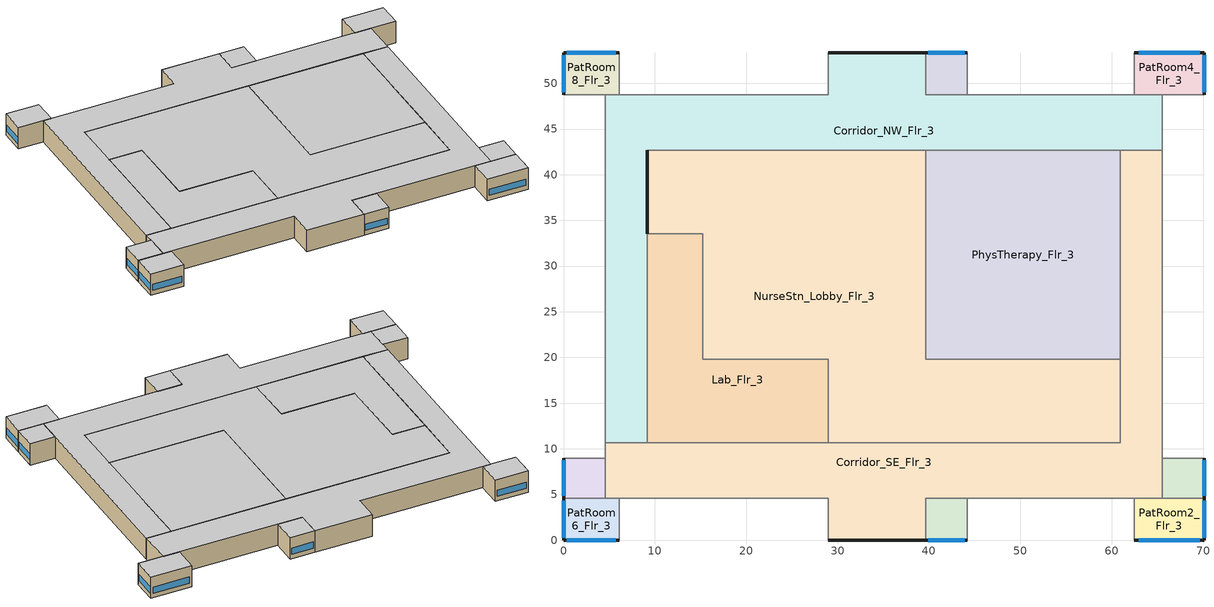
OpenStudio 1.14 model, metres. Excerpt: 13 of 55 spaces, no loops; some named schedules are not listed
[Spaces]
PatRoom5_Mult10_Flr_3
 floor adiabatic (Floor Adiabatic construction): 44.2,53.34 44.2,48.77 39.62,48.77 39.62,53.34 z8.54
 wall outside: 44.2,53.34 39.62,53.34 z8.54:12.8
 wall to Corridor_NW_Flr_3: 39.62,53.34 39.62,48.77 z8.54:12.8
 wall adiabatic (Wall Adiabatic construction): 39.62,48.77 44.2,48.77 44.2,53.34 z8.54:12.8
 window: 43.92,53.34 39.9,53.34 z9.45:10.67
 ceiling to PatRoom5_Mult10_Flr_4: 44.2,48.77 44.2,53.34 39.62,53.34 39.62,48.77 z12.8
Corridor_SE_Flr_3
 floor adiabatic (Floor Adiabatic construction): 65.53,42.67 65.53,4.57 39.62,4.57 39.62,0 28.96,0 28.96,4.57 4.57,4.57 4.57,10.67 60.96,10.67 60.96,42.67 z8.54
 wall outside: 28.96,0 39.62,0 z8.54:12.8
 wall adiabatic (Wall Adiabatic construction): 4.57,10.67 4.57,4.57 28.96,4.57 28.96,0 / 39.62,4.57 65.53,4.57 65.53,42.67 z8.54:12.8
 wall to Corridor_NW_Flr_3: 65.53,42.67 60.96,42.67 / 9.14,10.67 4.57,10.67 z8.54:12.8
 wall to NurseStn_Lobby_Flr_3: 60.96,19.81 60.96,10.67 28.96,10.67 z8.54:12.8
 wall to PhysTherapy_Flr_3: 60.96,42.67 60.96,19.81 z8.54:12.8
 wall to PatRoom1_Mult10_Flr_3: 39.62,0 39.62,4.57 z8.54:12.8
 wall to Lab_Flr_3: 28.96,10.67 9.14,10.67 z8.54:12.8
 ceiling to Corridor_SE_Flr_4: 39.62,0 39.62,4.57 65.53,4.57 65.53,42.67 60.96,42.67 60.96,10.67 4.57,10.67 4.57,4.57 28.96,4.57 28.96,0 z12.8
PatRoom1_Mult10_Flr_3
 floor adiabatic (Floor Adiabatic construction): 44.2,4.57 44.2,0 39.62,0 39.62,4.57 z8.54
 wall outside: 39.62,0 44.2,0 z8.54:12.8
 wall adiabatic (Wall Adiabatic construction): 44.2,0 44.2,4.57 39.62,4.57 z8.54:12.8
 window: 39.9,0 43.92,0 z9.45:10.67
 ceiling to PatRoom1_Mult10_Flr_4: 44.2,0 44.2,4.57 39.62,4.57 39.62,0 z12.8
PatRoom6_Flr_3
 floor adiabatic (Floor Adiabatic construction): 6.1,4.57 6.1,0 0,0 0,4.57 z8.54
 wall outside: 0,4.57 0,0 6.1,0 z8.54:12.8
 wall adiabatic (Wall Adiabatic construction): 6.1,0 6.1,4.57 0,4.57 z8.54:12.8
 window: 0.37,0 5.73,0 / 0,4.3 0,0.27 z9.45:10.67
 ceiling to PatRoom6_Flr_4: 6.1,0 6.1,4.57 0,4.57 0,0 z12.8
PatRoom4_Flr_3
 floor adiabatic (Floor Adiabatic construction): 70.1,53.34 70.1,48.77 62.48,48.77 62.48,53.34 z8.54
 wall outside: 70.1,48.77 70.1,53.34 62.48,53.34 z8.54:12.8
 wall adiabatic (Wall Adiabatic construction): 62.48,53.34 62.48,48.77 70.1,48.77 z8.54:12.8
 window: 69.65,53.34 62.94,53.34 / 70.1,49.04 70.1,53.07 z9.45:10.67
 ceiling to PatRoom4_Flr_4: 70.1,48.77 70.1,53.34 62.48,53.34 62.48,48.77 z12.8
PatRoom7_Mult10_Flr_3
 floor adiabatic (Floor Adiabatic construction): 4.57,8.99 4.57,4.57 0,4.57 0,8.99 z8.54
 wall outside: 0,8.99 0,4.57 z8.54:12.8
 wall adiabatic (Wall Adiabatic construction): 0,4.57 4.57,4.57 4.57,8.99 0,8.99 z8.54:12.8
 window: 0,8.73 0,4.84 z9.45:10.67
 ceiling to PatRoom7_Mult10_Flr_4: 4.57,4.57 4.57,8.99 0,8.99 0,4.57 z12.8
PatRoom2_Flr_3
 floor adiabatic (Floor Adiabatic construction): 70.1,4.57 70.1,0 62.48,0 62.48,4.57 z8.54
 wall outside: 62.48,0 70.1,0 70.1,4.57 z8.54:12.8
 wall adiabatic (Wall Adiabatic construction): 70.1,4.57 62.48,4.57 62.48,0 z8.54:12.8
 window: 70.1,0.27 70.1,4.3 / 62.94,0 69.65,0 z9.45:10.67
 ceiling to PatRoom2_Flr_4: 70.1,0 70.1,4.57 62.48,4.57 62.48,0 z12.8
Corridor_NW_Flr_3
 floor adiabatic (Floor Adiabatic construction): 39.62,53.34 39.62,48.77 65.53,48.77 65.53,42.67 9.14,42.67 9.14,10.67 4.57,10.67 4.57,48.77 28.96,48.77 28.96,53.34 z8.54
 wall outside: 9.14,33.58 9.14,42.67 / 39.62,53.34 28.96,53.34 z8.54:12.8
 wall to NurseStn_Lobby_Flr_3: 9.14,42.67 39.62,42.67 z8.54:12.8
 wall adiabatic (Wall Adiabatic construction): 28.96,53.34 28.96,48.77 4.57,48.77 4.57,10.67 / 65.53,42.67 65.53,48.77 39.62,48.77 z8.54:12.8
 wall to PhysTherapy_Flr_3: 39.62,42.67 60.96,42.67 z8.54:12.8
 wall to Lab_Flr_3: 9.14,10.67 9.14,33.58 z8.54:12.8
 ceiling to Corridor_NW_Flr_4: 9.14,10.67 9.14,42.67 65.53,42.67 65.53,48.77 39.62,48.77 39.62,53.34 28.96,53.34 28.96,48.77 4.57,48.77 4.57,10.67 z12.8
PatRoom8_Flr_3
 floor to IC_PatRoom2_Flr_2: 6.1,53.34 6.1,48.77 0,48.77 0,53.34 z8.54
 wall outside: 6.1,53.34 0,53.34 0,48.77 z8.54:12.8
 wall adiabatic (Wall Adiabatic construction): 0,48.77 6.1,48.77 6.1,53.34 z8.54:12.8
 window: 5.73,53.34 0.37,53.34 / 0,53.07 0,49.04 z9.45:10.67
 ceiling to PatRoom8_Flr_4: 6.1,48.77 6.1,53.34 0,53.34 0,48.77 z12.8
Lab_Flr_3
 floor adiabatic (Floor Adiabatic construction): 15.24,33.53 15.24,19.81 28.96,19.81 28.96,10.67 9.14,10.67 9.14,33.53 z8.54
 wall to NurseStn_Lobby_Flr_3: 28.96,10.67 28.96,19.81 15.24,19.81 15.24,33.53 9.14,33.53 z8.54:12.8
 ceiling to Lab_Flr_4: 28.96,10.67 28.96,19.81 15.24,19.81 15.24,33.53 9.14,33.53 9.14,10.67 z12.8
PhysTherapy_Flr_3
 floor adiabatic (Floor Adiabatic construction): 60.96,42.67 60.96,19.81 39.62,19.81 39.62,42.67 z8.54
 wall to NurseStn_Lobby_Flr_3: 39.62,42.67 39.62,19.81 60.96,19.81 z8.54:12.8
 ceiling to Radiology_Flr_4: 60.96,19.81 60.96,42.67 39.62,42.67 39.62,19.81 z12.8
NurseStn_Lobby_Flr_3
 floor adiabatic (Floor Adiabatic construction): 39.62,42.67 39.62,19.81 60.96,19.81 60.96,10.67 28.96,10.67 28.96,19.81 15.24,19.81 15.24,33.53 9.14,33.53 9.14,42.67 z8.54
 wall outside: 9.14,42.67 9.14,33.53 z8.54:12.8
 ceiling to NurseStn_Lobby_Flr_4: 60.96,10.67 60.96,19.81 39.62,19.81 39.62,42.67 9.14,42.67 9.14,33.53 15.24,33.53 15.24,19.81 28.96,19.81 28.96,10.67 z12.8
PatRoom3_Mult10_Flr_3
 floor adiabatic (Floor Adiabatic construction): 70.1,8.99 70.1,4.57 65.53,4.57 65.53,8.99 z8.54
 wall outside: 70.1,4.57 70.1,8.99 z8.54:12.8
 wall adiabatic (Wall Adiabatic construction): 70.1,8.99 65.53,8.99 65.53,4.57 70.1,4.57 z8.54:12.8
 window: 70.1,4.84 70.1,8.73 z9.45:10.67
 ceiling to PatRoom3_Mult10_Flr_4: 70.1,4.57 70.1,8.99 65.53,8.99 65.53,4.57 z12.8
[ClimateZones]
Climate Zone Institution Name 1=ASHRAE; Climate Zone Document Name 1=ANSI/ASHRAE Standard 169; Climate Zone Document Year 1=2006; Climate Zone Value 1=3C; Climate Zone Institution Name 2=CEC; Climate Zone Document Name 2=California Climate Zone Descriptions; Climate Zone Document Year 2=1995
[Building]
90.1-2013-Hospital-ASHRAE 169-3C created: 2018-06-09 02:10:16 -0700: Default Construction Set=90.1-2013 - Hospital - ASHRAE 169-3C; Standards Building Type=Hospital
[Site]
San Francisco Intl Ap_CA_USA: Latitude {deg}=37.62; Longitude {deg}=-122.4; Time Zone {hr}=-8; Elevation {m}=2; Terrain=City
[Site:GroundTemperature:BuildingSurface]
19.527, 19.502, 19.536, 19.598, 20.002, 21.64, 22.225, 22.375, 21.449, 20.121, 19.802, 19.633
[Site:WaterMainsTemperature]
Calculation Method=Correlation; Annual Average Outdoor Air Temperature {C}=13.7833; Maximum Difference In Monthly Average Outdoor Air Temperatures {deltaC}=7.1
[SizingPeriod:DesignDay] Barometric Pressure {Pa}=101301; Sky Clearness=0; Rain Indicator=0; Snow Indicator=0; Day of Month=21; Daylight Saving Time Indicator=0; Humidity Indicating Type=Wetbulb; Dry-Bulb Temperature Range Modifier Type=DefaultMultipliers
Name | Maximum Dry-Bulb Temperature {C} | Daily Dry-Bulb Temperature Range {deltaC} | Humidity Indicating Conditions at Maximum Dry-Bulb | Wind Speed {m/s} | Wind Direction {deg} | Month | Day Type | Solar Model Indicator | ASHRAE Taub | ASHRAE Taud
San Francisco Intl Ap Ann Htg 99.6% Condns DB | 3.8 | 0 | 3.8 | 2.2 | 150 | 1 | WinterDesignDay | ASHRAEClearSky
San Francisco Intl Ap Ann Clg .4% Condns DB=>MWB | 28.3 | 8.5 | 17.2 | 5.9 | 310 | 8 | SummerDesignDay | ASHRAETau | 0.365 | 2.435
[Material:NoMass] Thermal Absorptance=0.9; Solar Absorptance=0.7
Name | Roughness | Thermal Resistance {m2-K/W} | Visible Absorptance
CP02 CARPET PAD | VeryRough | 0.21648 | 0.8
Nonres_Floor_Insulation | MediumSmooth | 2.88292 | 0.7
Typical Insulation R-10.94; Typical Insulation R-10.94 1 | Smooth | 1.92744 | 0.7
Typical Carpet Pad | Smooth | 0.21648 | 0.8
Typical Insulation R-5.74 | Smooth | 1.01115 | 0.7
Typical Insulation R-24.52; Typical Insulation R-24.52 1 | Smooth | 4.31889 | 0.7
Typical Insulation R-0.58; Typical Insulation R-0.58 1 | Smooth | 0.101875 | 0.7
Typical Insulation R-1.15; Typical Insulation R-1.15 1 | Smooth | 0.202527 | 0.7
Typical Insulation R-7.23 | Smooth | 1.27273 | 0.7
[Material]
Name | Roughness | Thickness {m} | Conductivity {W/m-K} | Density {kg/m3} | Specific Heat {J/kg-K} | Thermal Absorptance | Solar Absorptance | Visible Absorptance
100mm Normalweight concrete floor | MediumSmooth | 0.1016 | 2.31 | 2322 | 832
G01 13mm gypsum board | Smooth | 0.0127 | 0.16 | 800 | 1090 | 0.9 | 0.7 | 0.5
4 in. Normalweight Concrete Floor | MediumRough | 0.1016 | 2.31 | 2322 | 832 | 0.9 | 0.7 | 0.7
1IN Stucco | Smooth | 0.0253 | 0.6918 | 1858 | 837 | 0.9 | 0.7 | 0.92
8IN CONCRETE HW RefBldg | Rough | 0.2032 | 1.311 | 2240 | 836.8 | 0.9 | 0.7 | 0.7
1/2IN Gypsum | Smooth | 0.0127 | 0.16 | 784.9 | 830 | 0.9 | 0.4 | 0.4
Roof Membrane - Highly Reflective | VeryRough | 0.0095 | 0.16 | 1121.29 | 1460 | 0.75 | 0.45 | 0.7
Metal Roof Surface; F08 Metal surface | Smooth | 0.0008 | 45.28 | 7824 | 500 | 0.9 | 0.7 | 0.7
8 in. Normalweight Concrete Floor | MediumRough | 0.2032 | 2.31 | 2322 | 832 | 0.9 | 0.7 | 0.7
8 in. Concrete Block Basement Wall | MediumRough | 0.2032 | 1.326 | 1842 | 912 | 0.9 | 0.7 | 0.7
G05 25mm wood | MediumSmooth | 0.0254 | 0.15 | 608 | 1630 | 0.9 | 0.5 | 0.5
Std Wood 6inch | MediumSmooth | 0.15 | 0.12 | 540 | 1210 | 0.9 | 0.7 | 0.7
[Construction]
Floor Adiabatic construction: CP02 CARPET PAD, 100mm Normalweight concrete floor, Nonres_Floor_Insulation
Wall Adiabatic construction; Typical Interior Wall: G01 13mm gypsum board, G01 13mm gypsum board
Typical Insulated Exterior Mass Floor R-13.51: Typical Insulation R-10.94, 4 in. Normalweight Concrete Floor, Typical Carpet Pad
Typical Insulated Exterior Mass Wall R-8.13: 1IN Stucco, 8IN CONCRETE HW RefBldg, Typical Insulation R-5.74, 1/2IN Gypsum
Typical IEAD Roof - Highly Reflective R-25.64: Roof Membrane - Highly Reflective, Typical Insulation R-24.52, Metal Roof Surface
Typical Interior Floor: 100mm Normalweight concrete floor, CP02 CARPET PAD
Typical Interior Ceiling: CP02 CARPET PAD, 100mm Normalweight concrete floor
Typical Insulated Carpeted 8in Slab Floor: 8 in. Normalweight Concrete Floor, Typical Carpet Pad
Typical Insulated Basement Mass Wall: 8 in. Concrete Block Basement Wall
U 0.55 SHGC 0.25: Glass_2175_LayerAvg, Gap_1_W_0_0032, Glass_2022F_LayerAvg
Typical Insulated Metal Door R-1.43: F08 Metal surface, Typical Insulation R-0.58
Typical Overhead Door R-2.0: Typical Insulation R-1.15
Window_U_0.55_SHGC_0.35_Skylight_Frame_Width_0.709_in: Glass_2052_LayerAvg, Gap_1_W_0_0038, Glass_2027F_LayerAvg
Typical Interior Window: Clear 3mm
Typical Interior Door; Typical Interior Partition: G05 25mm wood
Typical Insulated Exterior Mass Floor R-13.51 1: Typical Insulation R-10.94 1, 4 in. Normalweight Concrete Floor, Typical Carpet Pad
Typical Insulated Exterior Mass Wall R-9.62: 1IN Stucco, 8IN CONCRETE HW RefBldg, Typical Insulation R-7.23, 1/2IN Gypsum
Typical IEAD Roof - Highly Reflective R-25.64 1: Roof Membrane - Highly Reflective, Typical Insulation R-24.52 1, Metal Roof Surface
Typical Insulated Metal Door R-1.43 1: F08 Metal surface, Typical Insulation R-0.58 1
Typical Overhead Door R-2.0 1: Typical Insulation R-1.15 1
InteriorFurnishings: Std Wood 6inch
[DefaultConstructionSet] Interior Partition Construction=Typical Interior Partition
Name | Default Exterior Surface Constructions | Default Interior Surface Constructions | Default Ground Contact Surface Constructions | Default Exterior SubSurface Constructions | Default Interior SubSurface Constructions
90.1-2013 - Hospital - ASHRAE 169-3C | Default Surface Constructions 1 | Default Surface Constructions 2 | Default Surface Constructions 3 | Default Sub Surface Constructions 1 | Default Sub Surface Constructions 2
90.1-2013 - Hospital - PatRoom - ASHRAE 169-3C | Default Surface Constructions 4 | Default Surface Constructions 5 | Default Surface Constructions 6 | Default Sub Surface Constructions 3 | Default Sub Surface Constructions 4
[DefaultSurfaceConstructions]
Name | Floor Construction | Wall Construction | Roof Ceiling Construction
Default Surface Constructions 1 | Typical Insulated Exterior Mass Floor R-13.51 | Typical Insulated Exterior Mass Wall R-8.13 | Typical IEAD Roof - Highly Reflective R-25.64
Default Surface Constructions 2; Default Surface Constructions 5 | Typical Interior Floor | Typical Interior Wall | Typical Interior Ceiling
Default Surface Constructions 3; Default Surface Constructions 6 | Typical Insulated Carpeted 8in Slab Floor | Typical Insulated Basement Mass Wall
Default Surface Constructions 4 | Typical Insulated Exterior Mass Floor R-13.51 1 | Typical Insulated Exterior Mass Wall R-9.62 | Typical IEAD Roof - Highly Reflective R-25.64 1
[DefaultSubSurfaceConstructions]
Name | Fixed Window Construction | Operable Window Construction | Door Construction | Overhead Door Construction | Skylight Construction | Tubular Daylight Dome Construction | Tubular Daylight Diffuser Construction
Default Sub Surface Constructions 1 | U 0.55 SHGC 0.25 | U 0.55 SHGC 0.25 | Typical Insulated Metal Door R-1.43 | Typical Overhead Door R-2.0 | Window_U_0.55_SHGC_0.35_Skylight_Frame_Width_0.709_in | Typical Interior Window | Typical Interior Window
Default Sub Surface Constructions 2; Default Sub Surface Constructions 4 | Typical Interior Window | Typical Interior Window | Typical Interior Door
Default Sub Surface Constructions 3 | U 0.55 SHGC 0.25 | U 0.55 SHGC 0.25 | Typical Insulated Metal Door R-1.43 1 | Typical Overhead Door R-2.0 1 | Window_U_0.55_SHGC_0.35_Skylight_Frame_Width_0.709_in | Typical Interior Window | Typical Interior Window
[WindowMaterial:Glazing] Optical Data Type=SpectralAverage; Infrared Transmittance at Normal Incidence=0; Back Side Infrared Hemispherical Emissivity=0.84; Dirt Correction Factor for Solar and Visible Transmittance=1; Solar Diffusing=No
Name | Thickness {m} | Solar Transmittance at Normal Incidence | Front Side Solar Reflectance at Normal Incidence | Back Side Solar Reflectance at Normal Incidence | Visible Transmittance at Normal Incidence | Front Side Visible Reflectance at Normal Incidence | Back Side Visible Reflectance at Normal Incidence | Front Side Infrared Hemispherical Emissivity | Conductivity {W/m-K}
Glass_2175_LayerAvg | 0.0086 | 0.167758 | 0.217606 | 0.437978 | 0.416044 | 0.078729 | 0.10654 | 0.84 | 1
Glass_2022F_LayerAvg | 0.0039 | 0.355897 | 0.394095 | 0.265645 | 0.677694 | 0.042734 | 0.05547 | 0.046 | 1
Glass_2052_LayerAvg | 0.00837 | 0.507767 | 0.054228 | 0.0544931 | 0.586833 | 0.05805 | 0.058397 | 0.84 | 1
Glass_2027F_LayerAvg | 0.004 | 0.369744 | 0.470069 | 0.340935 | 0.765222 | 0.0546 | 0.073741 | 0.03675 | 1
Clear 3mm | 0.003 | 0.837 | 0.075 | 0.075 | 0.898 | 0.081 | 0.081 | 0.84 | 0.9
[WindowMaterial:Gas] Gas Type=Air
Name | Thickness {m}
Gap_1_W_0_0032 | 0.0032
Gap_1_W_0_0038 | 0.0038
[Space] Building Story=Building Story 4; Part of Total Floor Area=Yes
Name | Space Type | Thermal Zone
PatRoom5_Mult10_Flr_3 | Hospital PatRoom | PatRoom5_Mult10_Flr_3 ZN
NurseStn_Lobby_Flr_3 | Hospital NurseStn | NurseStn_Lobby_Flr_3 ZN
Corridor_SE_Flr_3 | Hospital Corridor | Corridor_SE_Flr_3 ZN
PatRoom1_Mult10_Flr_3 | Hospital PatRoom | PatRoom1_Mult10_Flr_3 ZN
PatRoom8_Flr_3 | Hospital PatRoom | PatRoom8_Flr_3 ZN
PatRoom6_Flr_3 | Hospital PatRoom | PatRoom6_Flr_3 ZN
PatRoom4_Flr_3 | Hospital PatRoom | PatRoom4_Flr_3 ZN
PatRoom3_Mult10_Flr_3 | Hospital PatRoom | PatRoom3_Mult10_Flr_3 ZN
PatRoom7_Mult10_Flr_3 | Hospital PatRoom | PatRoom7_Mult10_Flr_3 ZN
PatRoom2_Flr_3 | Hospital PatRoom | PatRoom2_Flr_3 ZN
Corridor_NW_Flr_3 | Hospital Corridor | Corridor_NW_Flr_3 ZN
Lab_Flr_3 | Hospital Lab | Lab_Flr_3 ZN
PhysTherapy_Flr_3 | Hospital PhysTherapy | PhysTherapy_Flr_3 ZN
[SpaceType] Standards Building Type=Hospital
Name | Default Schedule Set | Design Specification Outdoor Air Object | Standards Space Type | Default Construction Set
Hospital Corridor | Hospital Corridor Schedule Set | Hospital Corridor Ventilation | Corridor
Hospital Lab | Hospital Lab Schedule Set | Hospital Lab Ventilation | Lab
Hospital NurseStn | Hospital NurseStn Schedule Set | Hospital NurseStn Ventilation | NurseStn
Hospital PatRoom | Hospital PatRoom Schedule Set | Hospital PatRoom Ventilation | PatRoom | 90.1-2013 - Hospital - PatRoom - ASHRAE 169-3C
Hospital PhysTherapy | Hospital PhysTherapy Schedule Set | Hospital PhysTherapy Ventilation | PhysTherapy
[People:Definition] Number of People Calculation Method=People/Area; People per Space Floor Area {person/m2}=0.0538196; Fraction Radiant=0.3
Hospital Lab People Definition; Hospital PatRoom People Definition; Hospital PhysTherapy People Definition
[People] Work Efficiency Schedule=Work Efficiency Schedule; Clothing Insulation Schedule=Clothing Schedule; Air Velocity Schedule=Air Velocity Schedule
Name | People Definition | Space or SpaceType
Hospital Lab People | Hospital Lab People Definition | Hospital Lab
Hospital NurseStn People | Hospital NurseStn People Definition | Hospital NurseStn
Hospital PatRoom People | Hospital PatRoom People Definition | Hospital PatRoom
Hospital PhysTherapy People | Hospital PhysTherapy People Definition | Hospital PhysTherapy
[Lights:Definition] Design Level Calculation Method=Watts/Area; Fraction Radiant=0.7; Fraction Visible=0.2
Name | Watts per Space Floor Area {W/m2}
Hospital Lab Lights Definition | 19.4827
Hospital PatRoom Lights Definition | 6.67362
Hospital PhysTherapy Lights Definition | 9.79516
[Lights] Fraction Replaceable=1
Name | Lights Definition | Space or SpaceType
Hospital Lab Lights | Hospital Lab Lights Definition | Hospital Lab
Hospital PatRoom Lights | Hospital PatRoom Lights Definition | Hospital PatRoom
Hospital PhysTherapy Lights | Hospital PhysTherapy Lights Definition | Hospital PhysTherapy
[ElectricEquipment:Definition] Design Level Calculation Method=Watts/Area; Fraction Radiant=0.5
Name | Watts per Space Floor Area {W/m2}
Hospital Lab Elec Equip Definition | 43.0556
Hospital PatRoom Elec Equip Definition | 21.5278
Hospital PhysTherapy Elec Equip Definition | 16.1459
[ElectricEquipment]
Name | Electric Equipment Definition | Space or SpaceType
Hospital Lab Elec Equip | Hospital Lab Elec Equip Definition | Hospital Lab
Hospital PatRoom Elec Equip | Hospital PatRoom Elec Equip Definition | Hospital PatRoom
Hospital PhysTherapy Elec Equip | Hospital PhysTherapy Elec Equip Definition | Hospital PhysTherapy
[DesignSpecification:OutdoorAir] Outdoor Air Method=Sum; Outdoor Air Flow per Person {m3/s-person}=0; Outdoor Air Flow Rate {m3/s}=0; Outdoor Air Flow Air Changes per Hour {1/hr}=0
Name | Outdoor Air Flow per Floor Area {m3/s-m2}
Hospital Lab Ventilation | 0.0011684
Hospital NurseStn Ventilation | 0.000338658
Hospital PatRoom Ventilation | 0.00237128
Hospital PhysTherapy Ventilation | 0.000381
[DefaultScheduleSet] People Activity Level Schedule=Hospital ACTIVITY_SCH; Infiltration Schedule=Hospital INFIL_SCH_PNNL
Name | Number of People Schedule | Lighting Schedule | Electric Equipment Schedule
Hospital Lab Schedule Set; Hospital PhysTherapy Schedule Set | Hospital BLDG_OCC_SCH | Hospital BLDG_LIGHT_SCH | Hospital BLDG_EQUIP_SCH
Hospital NurseStn Schedule Set | Hospital BLDG_OCC_EXTD_SCH | Hospital BLDG_LIGHT_NURSEFLR234_SCH | Hospital BLDG_EQUIP_EXTD_SCH
Hospital PatRoom Schedule Set | Hospital BLDG_OCC_EXTD_SCH | Hospital BLDG_LIGHT_SCH | Hospital BLDG_EQUIP_EXTD_SCH
[ThermostatSetpoint:DualSetpoint] Heating Setpoint Temperature Schedule=Hospital HTGSETP_SCH; Cooling Setpoint Temperature Schedule=Hospital CLGSETP_SCH
Hospital PatRoom Thermostat 3; Hospital PatRoom Thermostat 4; Hospital PatRoom Thermostat 5; Hospital PatRoom Thermostat 6; Hospital Corridor Thermostat 3; Hospital Lab Thermostat 1; Hospital PatRoom Thermostat 9; Hospital PatRoom Thermostat 11; Hospital PatRoom Thermostat 12; Hospital PhysTherapy Thermostat 1; Hospital PatRoom Thermostat 15; Hospital Corridor Thermostat 7; Hospital NurseStn Thermostat 4
[SpaceInfiltration:DesignFlowRate] Schedule=Hospital INFIL_SCH_PNNL; Design Flow Rate Calculation Method=Flow/ExteriorArea; Flow per Exterior Surface Area {m3/s-m2}=0.000569573; Constant Term Coefficient=0; Temperature Term Coefficient=0; Velocity Term Coefficient=0.224; Velocity Squared Term Coefficient=0
Name | Space or SpaceType
Corridor_NW_Flr_3 Infiltration | Corridor_NW_Flr_3
Corridor_SE_Flr_3 Infiltration | Corridor_SE_Flr_3
NurseStn_Lobby_Flr_3 Infiltration | NurseStn_Lobby_Flr_3
PatRoom1_Mult10_Flr_3 Infiltration | PatRoom1_Mult10_Flr_3
PatRoom2_Flr_3 Infiltration | PatRoom2_Flr_3
PatRoom3_Mult10_Flr_3 Infiltration | PatRoom3_Mult10_Flr_3
PatRoom4_Flr_3 Infiltration | PatRoom4_Flr_3
PatRoom5_Mult10_Flr_3 Infiltration | PatRoom5_Mult10_Flr_3
PatRoom6_Flr_3 Infiltration | PatRoom6_Flr_3
PatRoom7_Mult10_Flr_3 Infiltration | PatRoom7_Mult10_Flr_3
PatRoom8_Flr_3 Infiltration | PatRoom8_Flr_3
[InternalMass:Definition]
Internal Mass Definition 1: Construction=InteriorFurnishings; Design Level Calculation Method=SurfaceArea/Area; Surface Area per Space Floor Area=2
[InternalMass] Internal Mass Definition=Internal Mass Definition 1
Name | Space or SpaceType
PatRoom1_Mult10_Flr_3 Mass | PatRoom1_Mult10_Flr_3
PatRoom2_Flr_3 Mass | PatRoom2_Flr_3
PatRoom3_Mult10_Flr_3 Mass | PatRoom3_Mult10_Flr_3
PatRoom4_Flr_3 Mass | PatRoom4_Flr_3
PatRoom5_Mult10_Flr_3 Mass | PatRoom5_Mult10_Flr_3
PatRoom6_Flr_3 Mass | PatRoom6_Flr_3
PatRoom7_Mult10_Flr_3 Mass | PatRoom7_Mult10_Flr_3
PatRoom8_Flr_3 Mass | PatRoom8_Flr_3
PhysTherapy_Flr_3 Mass | PhysTherapy_Flr_3
NurseStn_Lobby_Flr_3 Mass | NurseStn_Lobby_Flr_3
Corridor_SE_Flr_3 Mass | Corridor_SE_Flr_3
Corridor_NW_Flr_3 Mass | Corridor_NW_Flr_3
Lab_Flr_3 Mass | Lab_Flr_3
[ThermalZone] Use Ideal Air Loads=No
Name | Multiplier | Thermostat | Humidistat
PatRoom3_Mult10_Flr_3 ZN | 10 | Hospital PatRoom Thermostat 3
PatRoom6_Flr_3 ZN |  | Hospital PatRoom Thermostat 4
PatRoom8_Flr_3 ZN |  | Hospital PatRoom Thermostat 5
PatRoom5_Mult10_Flr_3 ZN | 10 | Hospital PatRoom Thermostat 6
Corridor_NW_Flr_3 ZN |  | Hospital Corridor Thermostat 3
Lab_Flr_3 ZN |  | Hospital Lab Thermostat 1 | Zone Control Humidistat 5
PatRoom4_Flr_3 ZN |  | Hospital PatRoom Thermostat 9
PatRoom1_Mult10_Flr_3 ZN | 10 | Hospital PatRoom Thermostat 11
PatRoom7_Mult10_Flr_3 ZN | 10 | Hospital PatRoom Thermostat 12
PhysTherapy_Flr_3 ZN |  | Hospital PhysTherapy Thermostat 1
PatRoom2_Flr_3 ZN |  | Hospital PatRoom Thermostat 15
Corridor_SE_Flr_3 ZN |  | Hospital Corridor Thermostat 7
NurseStn_Lobby_Flr_3 ZN |  | Hospital NurseStn Thermostat 4
[ZoneControl:Humidistat]
Zone Control Humidistat 5: Humidifying Relative Humidity Setpoint Schedule=Hospital MinRelHumSetSch; Dehumidifying Relative Humidity Setpoint Schedule=Hospital MaxRelHumSetSch
[Exterior:Lights:Definition]
Name | Design Level {W}
NonDimming Exterior Lights Def | 13088
Fuel equipment 1 Def | 162963
Fuel equipment 2 Def | 501
[Exterior:Lights]
Name | Exterior Lights Definition | Schedule | Control Option
NonDimming Exterior Lights Def | NonDimming Exterior Lights Def | Hospital Exterior_Lgt_ALWAYS_ON | AstronomicalClock
Fuel equipment 1 | Fuel equipment 1 Def | Hospital BLDG_ELEVATORS | ScheduleNameOnly
Fuel equipment 2 | Fuel equipment 2 Def | Hospital ELEV_LIGHT_FAN_SCH_ADD_DF | ScheduleNameOnly
[BuildingStory]
Building Story 4: Nominal Z Coordinate {m}=8.5366
